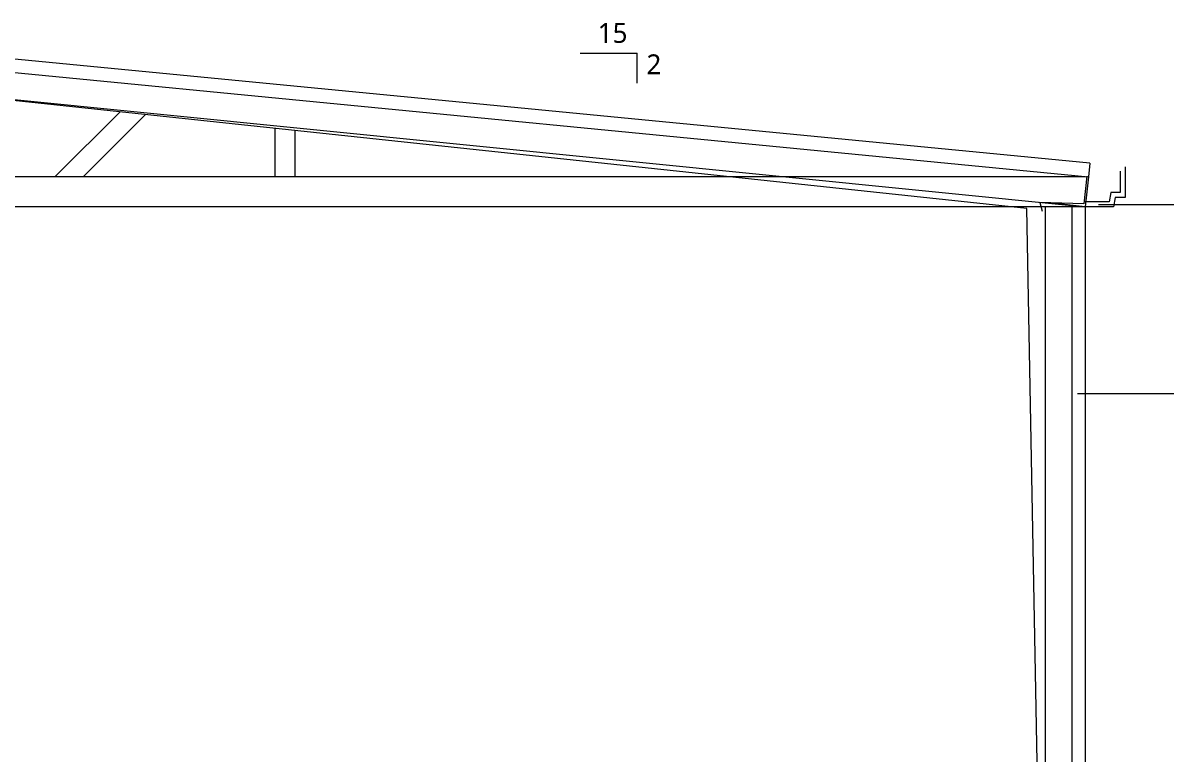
# Model space of a CAD drawing. Header units: feet. Extents: x -21894 to -15366, y -14204 to -9109.
# Drawn here: x -21260.84 to -21255.48, y -11068.64 to -11065.22 of the extents above; entities that cross this region are included whole.
import ezdxf

# ---------------------------------------------------------------- set-up
doc = ezdxf.new("R2010")
doc.units = ezdxf.units.FT
doc.header["$MEASUREMENT"] = 0
for name, color, linetype, lineweight in [('anno', 7, 'Continuous', 9), ('anno line', 1, 'Continuous', 5), ('dim', 3, 'Continuous', 5), ('pipe', 4, 'Continuous', 5), ('STRUCTURAL', 6, 'Continuous', 5), ('wall', 7, 'Continuous', 9), ('wall-outside', 7, 'Continuous', 13)]:
    doc.layers.add(name, color=color, linetype=linetype, lineweight=lineweight)
doc.styles.add('building', font='Roboto_Light.ttf')

msp = doc.modelspace()

# ---------------------------------------------------------------- linework, layer by layer
at = {"layer": 'anno'}
for p in [(-21258.22808, -11065.36058), (-21257.96208, -11065.5012)]:
    msp.add_line(p, (-21257.96208, -11065.36058), dxfattribs=at)
at = {"layer": 'anno line', "linetype": 'Continuous'}
msp.add_line((-21254.59991, -11066.07117), (-21255.79924, -11066.07117), dxfattribs=at)
msp.add_lwpolyline([(-21255.89722, -11066.95504), (-21255.42306, -11066.95504)], dxfattribs=at)
at = {"layer": 'pipe'}
msp.add_line((-21255.83986, -11065.87668), (-21255.84695, -11065.94037), dxfattribs=at)
at = {"layer": 'STRUCTURAL'}
for p, q in [((-21256.13593, -11066.08795), (-21261.48755, -11065.51763)), ((-21256.04999, -11070.57671), (-21256.13593, -11066.08795))]:
    msp.add_line(p, q, dxfattribs=at)
at = {"layer": 'wall'}
for p, q in [((-21255.83986, -11065.87668), (-21261.48755, -11065.33013)), ((-21255.84695, -11065.94037), (-21255.86249, -11066.08014)), ((-21255.86249, -11066.08014), (-21256.00081, -11066.06475))]:
    msp.add_line(p, q, dxfattribs=at)
at = {"layer": 'wall', "color": 1}
for p, q in [((-21261.48755, -11065.39263), (-21255.84695, -11065.94037)), ((-21261.48755, -11065.51763), (-21255.86249, -11066.08014)), ((-21260.69067, -11065.94037), (-21260.38538, -11065.63509)), ((-21260.55808, -11065.94037), (-21260.26557, -11065.64786)), ((-21259.65941, -11065.71245), (-21259.65941, -11065.94037)), ((-21259.56566, -11065.72245), (-21259.56566, -11065.94037)), ((-21255.86257, -11065.94037), (-21261.48755, -11065.94037)), ((-21255.69843, -11065.91391), (-21255.69843, -11066.01373)), ((-21255.74143, -11066.01373), (-21255.74924, -11066.0567)), ((-21255.69843, -11066.01373), (-21255.74143, -11066.01373)), ((-21255.74924, -11066.0567), (-21255.86249, -11066.0567)), ((-21255.86249, -11066.08014), (-21261.48755, -11066.08014)), ((-21255.92499, -11066.08014), (-21255.92499, -11070.76769))]:
    msp.add_line(p, q, dxfattribs=at)
at = {"layer": 'wall', "flags": 128}
msp.add_lwpolyline([(-21255.85396, -11065.93709), (-21255.86835, -11066.06646), (-21256.07392, -11066.0603), (-21256.06364, -11066.10137)], dxfattribs=at)
at = {"layer": 'wall-outside'}
for p, q in [((-21255.67499, -11065.89263), (-21255.67499, -11066.03717)), ((-21255.72187, -11066.03717), (-21255.72968, -11066.08014)), ((-21255.67499, -11066.03717), (-21255.72187, -11066.03717)), ((-21256.04999, -11066.08014), (-21256.04999, -11070.76769)), ((-21255.86249, -11066.08014), (-21255.86249, -11071.26769)), ((-21255.72968, -11066.08014), (-21255.86249, -11066.08014))]:
    msp.add_line(p, q, dxfattribs=at)

# ---------------------------------------------------------------- texts
at = {"layer": 'dim', "attachment_point": 1, "style": 'building'}
for s, insert, char_height in [('15', (-21258.14677, -11065.21867), 0.093751), ('2', (-21257.9181, -11065.36633), 0.09375)]:
    msp.add_mtext_dynamic_manual_height_columns(s, width=0.1999078, gutter_width=0.01563, heights=[0], dxfattribs=dict(at, insert=insert, char_height=char_height))

doc.saveas('drawing.dxf')
